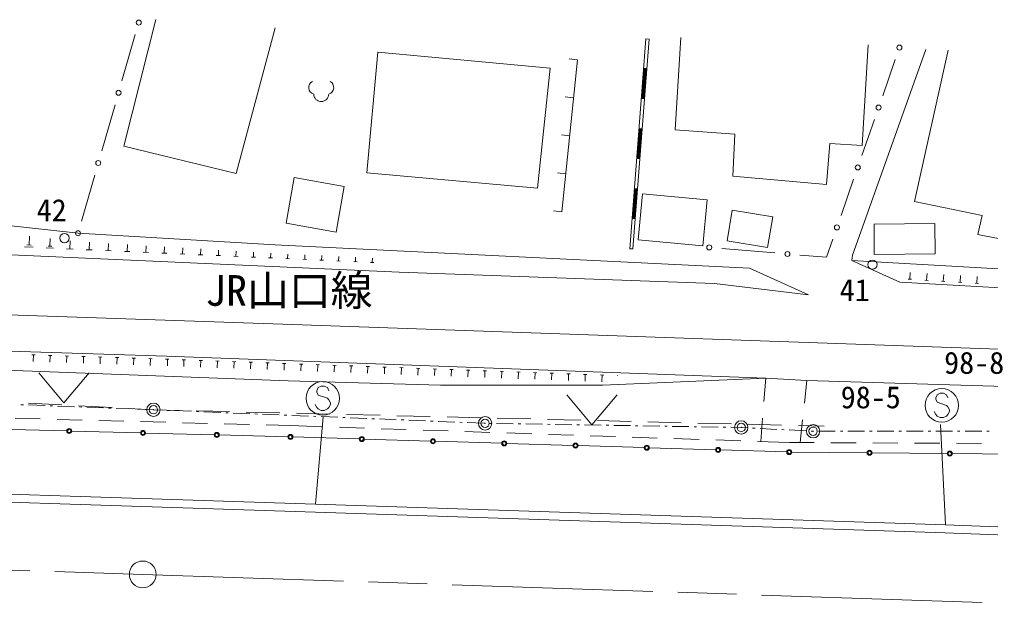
# Model space of a CAD drawing. Units: millimetres, scale not verified. Extents: x 40000 to 680000, y 20000 to 380000.
# Drawn here: x 365776 to 423809, y 272950 to 307525 of the extents above; entities that cross this region are included whole.
import ezdxf
from ezdxf.enums import TextEntityAlignment as Align

# ---------------------------------------------------------------- set-up
doc = ezdxf.new("R2010")
doc.units = ezdxf.units.MM
doc.header["$LTSCALE"] = 1000
doc.header["$PDMODE"] = 32
doc.header["$PDSIZE"] = 500
doc.linetypes.add('CHAIN', pattern=[18.5, 12, -1.5, 3.5, -1.5])
for name, color, linetype, lineweight in [('M-BGD', 7, 'Continuous', 13), ('M-BMK', 2, 'CHAIN', 13), ('M-BMK-ROW', 30, 'Continuous', 13), ('M-BMK-SRVR', 3, 'Continuous', 13), ('M-STR-HTXT', 7, 'Continuous', 13)]:
    doc.layers.add(name, color=color, linetype=linetype, lineweight=lineweight)
doc.layers.add('M-BMK-HTXT', color=7, linetype='Continuous')
doc.styles.add('ＭＳ ゴシック', font='')
doc.styles.get('ＭＳ ゴシック').set_extended_font_data('MS Gothic')

msp = doc.modelspace()

# ---------------------------------------------------------------- linework, layer by layer
at = {"layer": 'M-BGD'}
for p, q in [((371905, 303866), (372700, 306618)), ((402242, 293838), (403199, 306360)), ((402441, 293822), (403398, 306345)), ((403199, 306360), (403398, 306345)), ((399128, 305115), (398192, 296047)), ((399128, 305115), (398630, 305166)), ((417365, 302973), (418116, 305133)), ((402967, 302809), (403104, 304603)), ((403007, 302805), (403144, 304600)), ((403047, 302802), (403184, 304597)), ((403264, 304591), (403065, 304606)), ((403087, 302799), (403224, 304594)), ((370695, 299673), (371489, 302425)), ((398894, 302848), (398396, 302899)), ((402927, 302812), (403127, 302796)), ((416120, 299396), (416872, 301556)), ((398660, 300581), (398162, 300632)), ((402693, 299219), (402830, 301014)), ((402733, 299216), (402870, 301011)), ((402773, 299213), (402910, 301008)), ((402990, 301002), (402790, 301017)), ((402813, 299210), (402950, 301005)), ((402653, 299222), (402853, 299207)), ((398426, 298314), (397928, 298365)), ((369485, 295480), (370279, 298232)), ((414876, 295819), (415627, 297979)), ((402419, 295629), (402556, 297424)), ((402459, 295626), (402596, 297421)), ((402499, 295623), (402636, 297418)), ((402715, 297412), (402516, 297427)), ((402538, 295620), (402676, 297415)), ((398192, 296047), (397694, 296098)), ((398192, 296047), (397694, 296098)), ((402379, 295633), (402578, 295617)), ((366349, 294061), (366371, 294578)), ((367599, 293988), (367619, 294441)), ((368784, 293823), (368804, 294310)), ((414007, 293322), (414383, 294402)), ((366602, 293920), (366084, 293943)), ((366478, 294055), (366219, 294066)), ((367821, 293865), (367368, 293885)), ((367712, 293983), (367486, 293994)), ((368978, 293814), (368589, 293831)), ((370119, 293763), (369762, 293779)), ((369940, 293771), (369960, 294218)), ((371256, 293713), (370912, 293728)), ((371084, 293720), (371102, 294150)), ((372379, 293663), (372048, 293677)), ((372213, 293670), (372231, 294083)), ((373330, 293620), (373347, 294017)), ((374433, 293571), (374449, 293951)), ((375523, 293523), (375538, 293886)), ((376600, 293475), (376614, 293822)), ((377664, 293427), (377678, 293759)), ((378716, 293381), (378729, 293696)), ((402242, 293838), (402441, 293822)), ((407744, 293851), (410923, 293583)), ((373488, 293613), (373171, 293627)), ((374585, 293564), (374281, 293578)), ((375668, 293516), (375377, 293529)), ((376739, 293469), (376461, 293481)), ((377797, 293422), (377532, 293433)), ((378842, 293375), (378590, 293386)), ((379875, 293329), (379635, 293340)), ((379755, 293334), (379768, 293634)), ((380896, 293284), (380668, 293294)), ((380782, 293289), (380794, 293573)), ((381914, 293238), (381692, 293248)), ((381803, 293243), (381815, 293521)), ((382931, 293193), (382712, 293203)), ((382821, 293198), (382833, 293471)), ((383943, 293148), (383728, 293158)), ((383836, 293153), (383847, 293422)), ((384952, 293103), (384741, 293113)), ((384847, 293108), (384857, 293373)), ((385854, 293063), (385865, 293323)), ((386858, 293018), (386869, 293274)), ((412418, 293457), (414007, 293322)), ((385958, 293058), (385750, 293068)), ((386960, 293014), (386756, 293023)), ((419088, 292009), (418889, 292021)), ((418989, 292015), (419013, 292414)), ((420087, 291948), (419887, 291961)), ((419987, 291954), (420011, 292354)), ((420985, 291894), (421009, 292293)), ((421983, 291833), (422007, 292232)), ((422981, 291772), (423005, 292172)), ((421085, 291888), (420885, 291900)), ((422083, 291827), (421883, 291839)), ((423081, 291766), (422881, 291778)), ((366512, 287501), (366712, 287495)), ((366612, 287498), (366599, 287098)), ((367512, 287469), (367711, 287462)), ((367612, 287466), (367599, 287066)), ((368511, 287437), (368711, 287430)), ((368611, 287434), (368598, 287034)), ((369511, 287405), (369710, 287398)), ((369611, 287402), (369598, 287002)), ((370510, 287373), (370710, 287366)), ((370610, 287370), (370597, 286970)), ((371510, 287341), (371709, 287334)), ((371609, 287337), (371597, 286938)), ((372509, 287309), (372709, 287302)), ((372609, 287305), (372596, 286906)), ((373509, 287277), (373708, 287270)), ((373608, 287273), (373596, 286874)), ((374508, 287245), (374556, 287243)), ((374556, 287243), (374708, 287237)), ((374632, 287240), (374618, 286840)), ((375507, 287208), (375707, 287201)), ((375607, 287205), (375593, 286805)), ((376507, 287172), (376707, 287165)), ((376607, 287168), (376592, 286768)), ((377506, 287135), (377706, 287128)), ((377606, 287132), (377591, 286732)), ((378505, 287099), (378705, 287092)), ((378605, 287095), (378591, 286696)), ((379505, 287063), (379705, 287055)), ((379605, 287059), (379590, 286659)), ((380504, 287026), (380704, 287019)), ((380604, 287022), (380589, 286623)), ((381503, 286990), (381703, 286982)), ((381603, 286986), (381589, 286586)), ((382503, 286953), (382703, 286946)), ((382603, 286950), (382588, 286550)), ((383502, 286917), (383702, 286910)), ((383602, 286913), (383587, 286513)), ((384501, 286880), (384701, 286873)), ((384601, 286877), (384587, 286477)), ((385501, 286844), (385701, 286837)), ((385601, 286840), (385586, 286441)), ((386500, 286807), (386700, 286800)), ((386600, 286804), (386585, 286404)), ((387499, 286771), (387699, 286764)), ((387599, 286767), (387585, 286368)), ((388499, 286735), (388699, 286727)), ((388599, 286731), (388584, 286331)), ((389498, 286698), (389698, 286691)), ((389598, 286695), (389583, 286295)), ((366939, 286436), (368439, 284636)), ((368439, 284636), (369939, 286436)), ((390497, 286662), (390697, 286654)), ((390597, 286658), (390583, 286258)), ((391497, 286625), (391697, 286618)), ((391597, 286622), (391582, 286222)), ((392496, 286589), (392696, 286582)), ((392596, 286585), (392581, 286185)), ((393495, 286552), (393695, 286545)), ((393595, 286549), (393581, 286149)), ((394495, 286516), (394695, 286509)), ((394595, 286512), (394580, 286113)), ((395494, 286480), (395694, 286472)), ((395594, 286476), (395579, 286076)), ((396493, 286443), (396693, 286436)), ((396593, 286439), (396579, 286040)), ((397493, 286407), (397693, 286399)), ((397593, 286403), (397578, 286003)), ((398492, 286370), (398692, 286363)), ((398592, 286367), (398577, 285967)), ((399491, 286334), (399691, 286326)), ((399591, 286330), (399577, 285930)), ((400491, 286297), (400691, 286290)), ((400591, 286294), (400576, 285894)), ((401490, 286261), (401505, 286260)), ((410263, 284715), (410374, 286107)), ((383631, 285541), (383540, 285359)), ((383812, 285632), (383631, 285541)), ((383994, 285632), (383812, 285632)), ((384176, 285541), (383994, 285632)), ((384267, 285359), (384176, 285541)), ((412828, 285967), (412683, 284613)), ((383540, 285359), (383540, 285268)), ((383540, 285268), (383631, 285086)), ((383631, 285086), (384176, 284905)), ((398486, 285122), (399986, 283322)), ((399986, 283322), (401486, 285122)), ((420622, 285120), (420531, 284939)), ((420804, 285211), (420622, 285120)), ((420986, 285211), (420804, 285211)), ((421167, 285120), (420986, 285211)), ((421258, 284939), (421167, 285120)), ((368315, 284512), (366318, 284618)), ((371311, 284352), (369314, 284459)), ((383540, 284359), (383449, 284541)), ((384176, 284905), (384267, 284814)), ((384267, 284814), (384358, 284632)), ((384358, 284541), (384267, 284359)), ((384358, 284632), (384358, 284541)), ((420531, 284939), (420531, 284848)), ((420531, 284848), (420622, 284666)), ((420622, 284666), (421167, 284484)), ((421167, 284484), (421258, 284393)), ((421258, 284393), (421349, 284211)), ((373785, 284221), (372310, 284299)), ((375333, 284183), (373785, 284221)), ((378332, 284110), (376333, 284158)), ((381332, 284036), (379332, 284085)), ((384331, 283963), (382331, 284012)), ((383631, 284268), (383540, 284359)), ((383812, 284177), (383631, 284268)), ((383994, 284177), (383812, 284177)), ((384176, 284268), (383994, 284177)), ((384267, 284359), (384176, 284268)), ((387330, 283890), (385330, 283939)), ((390329, 283817), (388329, 283866)), ((393328, 283744), (391329, 283792)), ((420531, 283939), (420440, 284120)), ((420622, 283848), (420531, 283939)), ((420804, 283757), (420622, 283848)), ((421167, 283848), (420986, 283757)), ((421258, 283939), (421167, 283848)), ((421349, 284120), (421258, 283939)), ((421349, 284211), (421349, 284120)), ((365523, 283714), (367022, 283673)), ((368022, 283647), (369521, 283607)), ((370521, 283580), (372020, 283540)), ((373020, 283513), (374520, 283473)), ((375519, 283446), (377019, 283406)), ((378018, 283379), (379518, 283339)), ((380517, 283313), (381994, 283273)), ((381994, 283273), (383899, 283209)), ((396327, 283670), (394328, 283719)), ((399326, 283597), (397327, 283646)), ((402325, 283524), (400326, 283573)), ((405324, 283451), (403325, 283499)), ((408324, 283377), (406324, 283426)), ((411323, 283304), (409323, 283353)), ((410071, 282327), (410183, 283719)), ((413870, 283242), (412322, 283280)), ((412576, 283619), (412431, 282265)), ((420986, 283757), (420804, 283757)), ((364495, 283068), (368603, 282958)), ((368902, 282950), (373010, 282841)), ((373309, 282833), (377416, 282723)), ((377716, 282715), (381823, 282605)), ((384898, 283175), (386397, 283125)), ((387397, 283091), (388896, 283041)), ((389895, 283007), (391395, 282956)), ((392394, 282923), (393893, 282872)), ((394893, 282838), (396392, 282788)), ((397391, 282754), (398890, 282704)), ((399890, 282670), (401389, 282619)), ((382123, 282596), (386082, 282476)), ((386382, 282467), (390340, 282347)), ((390640, 282338), (394598, 282218)), ((394898, 282209), (398856, 282089)), ((399156, 282080), (403115, 281960)), ((402388, 282586), (403888, 282535)), ((404887, 282501), (406386, 282451)), ((407386, 282417), (408885, 282367)), ((409884, 282333), (411789, 282269)), ((411789, 282269), (413269, 282261)), ((414269, 282256), (415769, 282248)), ((416769, 282243), (418269, 282235)), ((419269, 282230), (420769, 282223)), ((421768, 282218), (423268, 282210)), ((403415, 281951), (407373, 281831)), ((407673, 281822), (411631, 281702)), ((411931, 281696), (416425, 281654)), ((416725, 281651), (421219, 281609)), ((421519, 281607), (426013, 281565))]:
    msp.add_line(p, q, dxfattribs=at)
for points in [[(373921, 307525), (372020, 299954), (378727, 298318), (381066, 307015)], [(405295, 306456), (404968, 300938), (408526, 300675), (408414, 298173), (414004, 297672), (414205, 300123), (416130, 299998), (416496, 306015)], [(419944, 305725), (415563, 293455), (415515, 293130), (418379, 291840)], [(421270, 305693), (419265, 296658), (423299, 295816), (423050, 294695), (429920, 293324), (432740, 305319)], [(144684, 296970), (235112, 294225), (263855, 293314), (296357, 292157), (321576, 291351), (335895, 291001), (359222, 290089), (382094, 289318), (431159, 287592), (463030, 286403), (510576, 284741), (551134, 283374), (573038, 282568)], [(409394, 292676), (381054, 294059), (369277, 294760), (357284, 296083)], [(356778, 293856), (388468, 292446), (407306, 291757), (412930, 291087)], [(415515, 293130), (430625, 292275), (446216, 292389), (458706, 291455), (464524, 290894), (470479, 290609), (485271, 290128), (498915, 289687), (514724, 289010), (527307, 288566), (544555, 286743)], [(412930, 291087), (409394, 292676), (412930, 291087)], [(524365, 287949), (491615, 288958), (470356, 289589), (458561, 289904), (446573, 290185), (428994, 291236), (418379, 291840)], [(353913, 288075), (374562, 287413), (410374, 286107)], [(410374, 286107), (400635, 285684), (390937, 285684), (381835, 285941), (365490, 286572), (353913, 288075)], [(572949, 280149), (548979, 281194), (518583, 282485), (497782, 283252), (474000, 284023), (442435, 285075), (412828, 285967), (410374, 286107)], [(281093, 281592), (314038, 280661), (350488, 279668), (383477, 278593), (421116, 277350), (446069, 276398), (472909, 275539)], [(281080, 281115), (314025, 280184), (350473, 279191), (383462, 278116), (421099, 276873), (446052, 275921), (472893, 275062)]]:
    msp.add_lwpolyline(points, dxfattribs=at)
for points in [[(386545, 298362), (396726, 297455), (397495, 304625), (387188, 305581)], [(382198, 298087), (385179, 297558), (384695, 294832), (381714, 295362)], [(403008, 297116), (406878, 296756), (406622, 294003), (402752, 294363)], [(408063, 294315), (410486, 293907), (410795, 295739), (408372, 296147)], [(416844, 295300), (420486, 295334), (420503, 293527), (416861, 293492)]]:
    msp.add_lwpolyline(points, close=True, dxfattribs=at)
for centre, radius in [((372908, 307338), 150), ((418362, 305842), 150), ((371697, 303145), 150), ((417118, 302265), 150), ((370487, 298953), 150), ((415874, 298688), 150), ((369277, 294760), 150), ((414630, 295111), 150), ((368471, 294469), 276), ((406997, 293914), 150), ((411671, 293520), 150), ((416748, 292886), 276), ((383903, 284905), 1000), ((420895, 284484), 1000), ((368753, 282954), 150), ((368753, 282954), 120), ((368753, 282954), 100), ((373159, 282837), 150), ((373159, 282837), 120), ((373159, 282837), 100), ((377566, 282719), 150), ((377566, 282719), 120), ((377566, 282719), 100), ((381973, 282601), 150), ((381973, 282601), 120), ((381973, 282601), 100), ((386232, 282472), 150), ((386232, 282472), 120), ((386232, 282472), 100), ((390490, 282343), 150), ((390490, 282343), 120), ((390490, 282343), 100), ((394748, 282214), 150), ((394748, 282214), 120), ((394748, 282214), 100), ((399006, 282085), 150), ((399006, 282085), 120), ((399006, 282085), 100), ((403265, 281956), 150), ((403265, 281956), 120), ((403265, 281956), 100), ((407523, 281827), 150), ((407523, 281827), 120), ((407523, 281827), 100), ((411781, 281698), 150), ((411781, 281698), 120), ((411781, 281698), 100), ((416575, 281653), 150), ((416575, 281653), 120), ((416575, 281653), 100), ((421369, 281608), 150), ((421369, 281608), 120), ((421369, 281608), 100)]:
    msp.add_circle(centre, radius, dxfattribs=at)
for centre, radius, start, end in [((383463, 303461), 402, 116.08703, 255.33416), ((384160, 303461), 402, 284.66584, 63.91297), ((383812, 303072), 450, 180, 0)]:
    msp.add_arc(centre, radius, start, end, dxfattribs=at)
at = {"layer": 'M-BMK'}
msp.add_lwpolyline([(273257, 277674), (330908, 275761), (373146, 274390), (411306, 273115), (445922, 271943), (472833, 271124), (520034, 269436), (551308, 268177), (563304, 267779), (572481, 267468)], dxfattribs=at)
at = {"layer": 'M-BMK-ROW'}
for p, q in [((365861, 284525), (366011, 284520)), ((366311, 284508), (367310, 284470)), ((367610, 284458), (367759, 284452)), ((368059, 284441), (369058, 284402)), ((369358, 284391), (369508, 284385)), ((369808, 284374), (370807, 284335)), ((371107, 284324), (371257, 284318)), ((371557, 284306), (372556, 284268)), ((372856, 284256), (373006, 284251)), ((373305, 284239), (373785, 284221)), ((373785, 284221), (374305, 284200)), ((374604, 284187), (374754, 284181)), ((375054, 284169), (376053, 284128)), ((376353, 284116), (376503, 284110)), ((376802, 284098), (377802, 284057)), ((378101, 284045), (378251, 284039)), ((378551, 284027), (379550, 283986)), ((379850, 283974), (380000, 283968)), ((380300, 283955), (381299, 283915)), ((381599, 283902), (381748, 283896)), ((382048, 283884), (383047, 283843)), ((383347, 283831), (383497, 283825)), ((383797, 283813), (384796, 283772)), ((385096, 283760), (385245, 283754)), ((385545, 283742), (386544, 283701)), ((386844, 283689), (386994, 283683)), ((387294, 283670), (388293, 283630)), ((388593, 283618), (388743, 283611)), ((389042, 283599), (390042, 283559)), ((390341, 283546), (390491, 283540)), ((390791, 283528), (391790, 283487)), ((392090, 283475), (392240, 283469)), ((392539, 283457), (393539, 283416)), ((393839, 283410), (393989, 283407)), ((394288, 283402), (395288, 283386)), ((395588, 283381), (395738, 283379)), ((396038, 283374), (397038, 283358)), ((397338, 283353), (397488, 283350)), ((397788, 283346), (398788, 283329)), ((399088, 283325), (399238, 283322)), ((399538, 283317), (400538, 283301)), ((400838, 283296), (400988, 283294)), ((401288, 283289), (402287, 283273)), ((402587, 283268), (402737, 283265)), ((403037, 283260), (404037, 283244)), ((404337, 283239), (404487, 283237)), ((404787, 283232), (405787, 283216)), ((406087, 283211), (406237, 283209)), ((406537, 283204), (407537, 283187)), ((407837, 283183), (407987, 283180)), ((408287, 283175), (408910, 283165)), ((408910, 283165), (409286, 283145)), ((409586, 283130), (409735, 283122)), ((410035, 283106), (411034, 283053)), ((411333, 283037), (411483, 283029)), ((411783, 283014), (412781, 282961)), ((413081, 282945), (413205, 282939)), ((413205, 282939), (413231, 282939)), ((413531, 282939), (414531, 282940)), ((414831, 282940), (414981, 282940)), ((415281, 282941), (416281, 282942)), ((416581, 282942), (416731, 282942)), ((417031, 282942), (418031, 282943)), ((418331, 282943), (418481, 282944)), ((418781, 282944), (419781, 282945)), ((420081, 282945), (420231, 282945)), ((420531, 282946), (421531, 282947)), ((421831, 282947), (421981, 282947)), ((422281, 282947), (423281, 282948)), ((423581, 282948), (423731, 282949))]:
    msp.add_line(p, q, dxfattribs=at)
for centre in [(373785, 284221), (393604, 283413), (408910, 283165), (413205, 282939)]:
    msp.add_circle(centre, 400, dxfattribs=at)
for p in [(373785, 284221), (393604, 283413), (408910, 283165), (413205, 282939)]:
    msp.add_point(p, dxfattribs=at)
at = {"layer": 'M-BMK-SRVR'}
msp.add_circle((373146, 274390), 800, dxfattribs=at)
at = {"layer": 'M-STR-HTXT'}
for p, q in [((383477, 278593), (383921, 283808)), ((420809, 283333), (421116, 277350))]:
    msp.add_line(p, q, dxfattribs=at)

# ---------------------------------------------------------------- texts
at = {"layer": 'M-BGD', "style": 'ＭＳ ゴシック'}
for s, p in [('42', (367703, 296139)), ('41', (415688, 291367))]:
    msp.add_text(s, height=1320, dxfattribs=at).set_placement(p, align=Align.MIDDLE_CENTER)
at = {"layer": 'M-BMK-HTXT', "style": 'ＭＳ ゴシック'}
for s, height, p in [('JR山口線', 1833, (381880, 289878)), ('98-8', 1320, (422830, 285970)), ('98-5', 1320, (416649, 283913))]:
    msp.add_text(s, height=height, dxfattribs=at).set_placement(p, align=Align.BOTTOM_CENTER)

doc.saveas('drawing.dxf')
